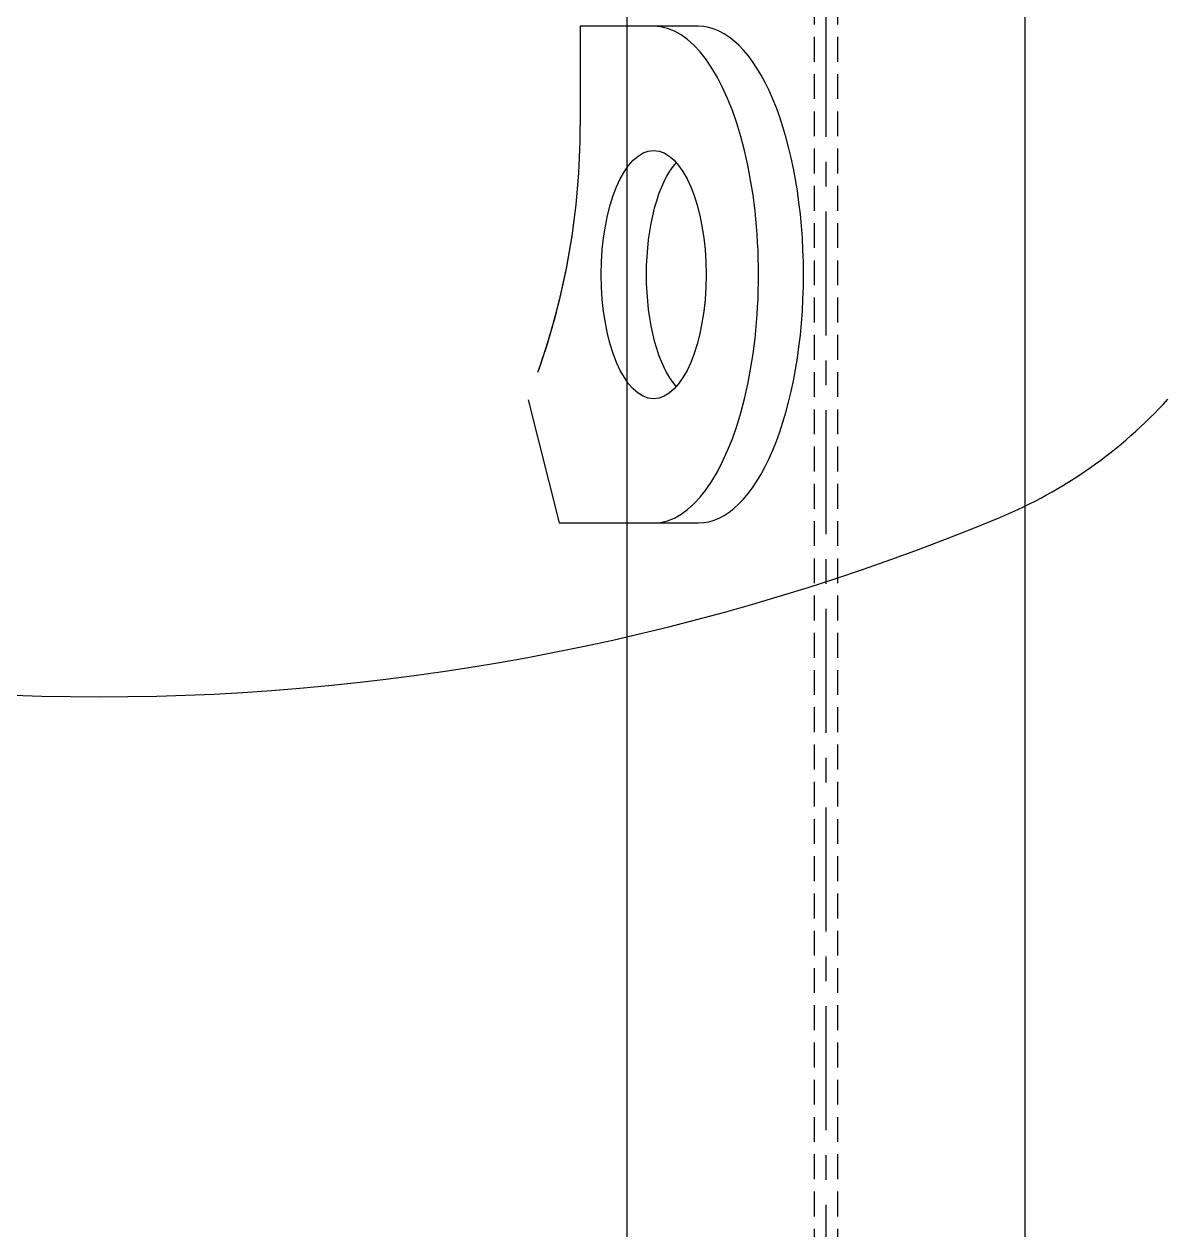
# Model space of a CAD drawing. Header units: inches. Extents: x -883 to 808, y -248 to 1051.
# Drawn here: x -405.73 to -394.21, y 852.77 to 864.91 of the extents above; entities that cross this region are included whole.
import ezdxf

# ---------------------------------------------------------------- set-up
doc = ezdxf.new("R2010")
doc.units = ezdxf.units.IN
doc.header["$MEASUREMENT"] = 0
doc.linetypes.add('CENTER', pattern=[2, 1.25, -0.25, 0.25, -0.25])
doc.linetypes.add('HIDDEN', pattern=[0.375, 0.25, -0.125])
doc.layers.get('0').update_dxf_attribs({"linetype": 'CONTINUOUS'})
doc.layers.add('EQUIPMENT - COMPRESSORS', color=41, linetype='CONTINUOUS')
doc.layers.add('STRUCTUAL', color=8, linetype='CONTINUOUS')

# ---------------------------------------------------------------- blocks, each defined once
blk = doc.blocks.new('A$Cb802d3fd')
for p, q in [((112.573, 30.922), (112.573, 30.469)), ((117.573, 30.469), (117.573, 30.922)), ((117.573, 30.469), (117.573, 30.922)), ((112.573, 30.469), (112.573, 29.729)), ((112.573, 30.469), (112.573, 29.729)), ((112.573, 30.469), (112.573, 29.729)), ((117.573, 29.518), (117.573, 30.469)), ((117.573, 29.518), (117.573, 30.469)), ((117.573, 29.518), (117.573, 30.469)), ((112.573, 29.729), (113.573, 29.729)), ((112.573, 29.729), (113.573, 29.729)), ((112.573, 29.729), (113.573, 29.729)), ((116.334, 29.204), (117.573, 29.518)), ((116.334, 29.204), (117.573, 29.518)), ((116.334, 29.204), (117.573, 29.518))]:
    blk.add_line(p, q)
for centre, radius, start, end in [((113.136, 32.141), 4.743, 22.5118, 47.7022), ((113.136, 32.141), 4.743, 22.5118, 47.7022), ((95.627, 24.884), 23.697, 337.4882, 22.5118), ((95.627, 24.884), 23.697, 337.4882, 22.5118)]:
    blk.add_arc(centre, radius, start, end)
for centre, major_axis, ratio, start_param, end_param in [((115.073, 30.922), (-2.5, 0), 0.422618, 4.712289, 6.283185), ((115.073, 30.922), (2.5, 0), 0.422618, 0, 1.570896), ((115.073, 30.922), (2.5, 0), 0.422618, 0, 1.570896), ((115.073, 30.469), (2.5, 0), 0.422618, 0, 3.141593), ((115.073, 30.469), (2.5, 0), 0.422618, 0, 3.141593), ((115.073, 30.469), (2.5, 0), 0.422618, 0, 3.141593), ((115.073, 30.922), (1.25, 0), 0.422618, 3.584869, 4.712189), ((115.073, 30.922), (1.25, 0), 0.422618, 3.584869, 4.712189), ((115.073, 30.922), (1.25, 0), 0.422618, 4.712589, 5.839909), ((113.573, 24.658), (6.187, 0), 0.819623, 1.158985, 1.570796), ((113.573, 24.658), (6.187, 0), 0.819623, 1.157978, 1.570796), ((113.573, 24.658), (6.187, 0), 0.819623, 1.157978, 1.570796)]:
    blk.add_ellipse(centre, major_axis=major_axis, ratio=ratio, start_param=start_param, end_param=end_param)
blk.add_ellipse((115.073, 30.469), major_axis=(-1.25, 0), ratio=0.422618)
blk.add_ellipse((115.073, 30.469), major_axis=(-1.25, 0), ratio=0.422618)
blk.add_ellipse((115.073, 30.469), major_axis=(-1.25, 0), ratio=0.422618)

msp = doc.modelspace()

# ---------------------------------------------------------------- linework, layer by layer
at = {"layer": 'STRUCTUAL', "linetype": 'CENTER'}
msp.add_line((-397.65719, 1001.02025), (-397.65719, 797.91784), dxfattribs=at)
at = {"layer": 'STRUCTUAL', "linetype": 'HIDDEN'}
for p, q in [((-397.77469, 1000.90275), (-397.77469, 797.91784)), ((-397.53969, 1000.90275), (-397.53969, 797.91784))]:
    msp.add_line(p, q, dxfattribs=at)
at = {"layer": 'STRUCTUAL'}
for p, q in [((-399.66219, 999.01525), (-399.66219, 800.30034)), ((-395.65219, 999.01525), (-395.65219, 800.30034))]:
    msp.add_line(p, q, dxfattribs=at)

# ---------------------------------------------------------------- block references
at = {"layer": 'EQUIPMENT - COMPRESSORS', "rotation": 270}
msp.add_blockref('A$Cb802d3fd', (-429.86124, 977.45775), dxfattribs=at)

doc.saveas('drawing.dxf')
